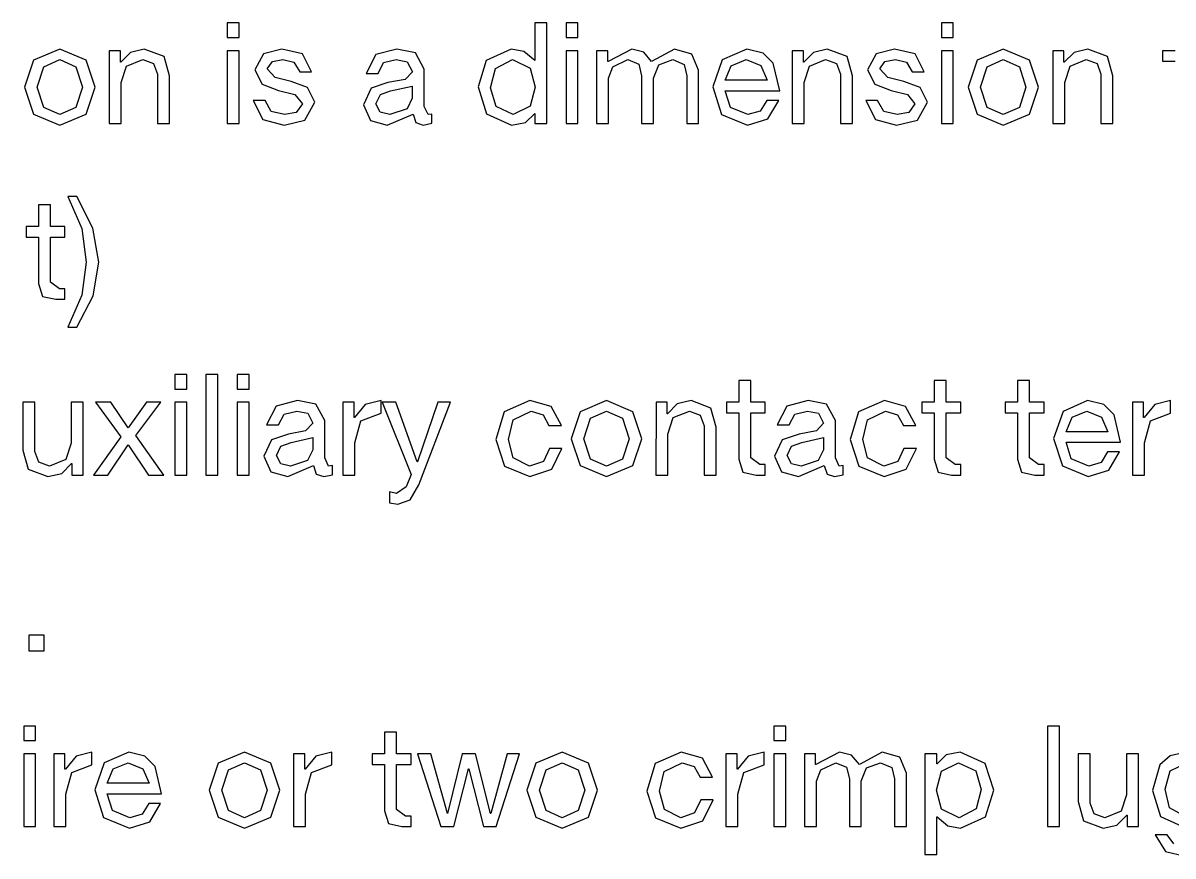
# Model space of a CAD drawing. Extents: x -212 to 220, y 7 to 294.
# Drawn here: x 54.65 to 77.72, y 85.9 to 102.62 of the extents above; entities that cross this region are included whole.
import ezdxf

# ---------------------------------------------------------------- set-up
doc = ezdxf.new("R2010")
doc.units = 0

msp = doc.modelspace()

# ---------------------------------------------------------------- linework, layer by layer
at = {"layer": '1'}
for p, q in [((58.985452, 102.618), (58.745673, 102.618)), ((58.745673, 102.618), (58.745673, 102.324479)), ((58.985452, 102.324479), (58.985452, 102.618)), ((65.15767, 102.618), (64.917891, 102.618)), ((64.917891, 102.618), (64.917891, 101.865593)), ((65.15767, 100.600557), (65.15767, 102.618)), ((65.78192, 102.618), (65.542141, 102.618)), ((65.542141, 102.618), (65.542141, 102.324479)), ((65.78192, 102.324479), (65.78192, 102.618)), ((73.311158, 102.618), (73.071383, 102.618)), ((73.071383, 102.618), (73.071383, 102.324479)), ((73.311158, 102.324479), (73.311158, 102.618)), ((58.745673, 102.324479), (58.985452, 102.324479)), ((65.542141, 102.324479), (65.78192, 102.324479)), ((73.071383, 102.324479), (73.311158, 102.324479)), ((55.388778, 102.092969), (54.86168, 101.871794)), ((55.915877, 101.871794), (55.388778, 102.092969)), ((56.37994, 102.059896), (56.379929, 100.600557)), ((56.603184, 102.059896), (56.37994, 102.059896)), ((56.603184, 101.828386), (56.603184, 102.059896)), ((56.806776, 102.02889), (56.611439, 101.828386)), ((57.082728, 102.092969), (56.806776, 102.02889)), ((57.479086, 101.944141), (57.082728, 102.092969)), ((58.985452, 102.059896), (58.745673, 102.059896)), ((58.745673, 102.059896), (58.745673, 100.600557)), ((58.985452, 100.600557), (58.985452, 102.059896)), ((59.474308, 101.996334), (59.297575, 101.679558)), ((59.843279, 102.092969), (59.474308, 101.996334)), ((60.254102, 101.998918), (59.843279, 102.092969)), ((60.43859, 101.638217), (60.254102, 101.998918)), ((61.724813, 101.985482), (61.531028, 101.605144)), ((62.151142, 102.092969), (61.724813, 101.985482)), ((62.521661, 102.021139), (62.151142, 102.092969)), ((62.696843, 101.691961), (62.521661, 102.021139)), ((64.442475, 102.092969), (63.94225, 101.868177)), ((64.693623, 102.044393), (64.442475, 102.092969)), ((64.913764, 101.865593), (64.693623, 102.044393)), ((65.78192, 102.059896), (65.542141, 102.059896)), ((65.542141, 102.059896), (65.542141, 100.600557)), ((65.78192, 100.600557), (65.78192, 102.059896)), ((66.156072, 102.059896), (66.156057, 100.600557)), ((66.379312, 102.059896), (66.156072, 102.059896)), ((66.379312, 101.844923), (66.379312, 102.059896)), ((66.858853, 102.092969), (66.387567, 101.844923)), ((67.102766, 102.035608), (66.858853, 102.092969)), ((67.259861, 101.844923), (67.102766, 102.035608)), ((67.714616, 102.092969), (67.259861, 101.844923)), ((68.068598, 101.995301), (67.714616, 102.092969)), ((68.202439, 101.67129), (68.068598, 101.995301)), ((69.170854, 102.092969), (68.677344, 101.877479)), ((69.493897, 102.012483), (69.170854, 102.092969)), ((69.699506, 101.808749), (69.493897, 102.012483)), ((70.079336, 102.059896), (70.079322, 100.600557)), ((70.302577, 102.059896), (70.079336, 102.059896)), ((70.302577, 101.828386), (70.302577, 102.059896)), ((70.506169, 102.02889), (70.310832, 101.828386)), ((70.782121, 102.092969), (70.506169, 102.02889)), ((71.178478, 101.944141), (70.782121, 102.092969)), ((71.762936, 101.996334), (71.586202, 101.679558)), ((72.131906, 102.092969), (71.762936, 101.996334)), ((72.542729, 101.998918), (72.131906, 102.092969)), ((72.727217, 101.638217), (72.542729, 101.998918)), ((73.311158, 102.059896), (73.071383, 102.059896)), ((73.071383, 102.059896), (73.071383, 100.600557)), ((73.311158, 100.600557), (73.311158, 102.059896)), ((74.31368, 102.092969), (73.786581, 101.871794)), ((74.840779, 101.871794), (74.31368, 102.092969)), ((75.305879, 102.059896), (75.305865, 100.600557)), ((75.52912, 102.059896), (75.305879, 102.059896)), ((75.52912, 101.828386), (75.52912, 102.059896)), ((75.732712, 102.02889), (75.537375, 101.828386)), ((76.008664, 102.092969), (75.732712, 102.02889)), ((76.405021, 101.944141), (76.008664, 102.092969)), ((77.758424, 102.059896), (77.510376, 102.059896)), ((77.510376, 102.059896), (77.510376, 101.849057)), ((54.86168, 101.871794), (54.681848, 101.328159)), ((54.934027, 101.328159), (55.066835, 101.738469)), ((55.066835, 101.738469), (55.388778, 101.88213)), ((55.388778, 101.88213), (55.710723, 101.738469)), ((55.710723, 101.738469), (55.843532, 101.328159)), ((56.095711, 101.328159), (55.915877, 101.871794)), ((56.611439, 101.828386), (56.603184, 101.828386)), ((56.619708, 101.423244), (56.726162, 101.751905)), ((56.726162, 101.751905), (57.049655, 101.88213)), ((57.049655, 101.88213), (57.268246, 101.802031)), ((57.268246, 101.802031), (57.347311, 101.588608)), ((57.58709, 101.559669), (57.479086, 101.944141)), ((59.549754, 101.696095), (59.650523, 101.844923)), ((59.650523, 101.844923), (59.859814, 101.88213)), ((59.859814, 101.88213), (60.083572, 101.829936)), ((60.083572, 101.829936), (60.198811, 101.638217)), ((61.770803, 101.605144), (61.881396, 101.824252)), ((61.881396, 101.824252), (62.134604, 101.88213)), ((62.134604, 101.88213), (62.355263, 101.839238)), ((62.355263, 101.839238), (62.461198, 101.638217)), ((63.94225, 101.868177), (63.776887, 101.336428)), ((64.125694, 101.705913), (64.467275, 101.88213)), ((64.467275, 101.88213), (64.820741, 101.713665)), ((64.917891, 101.865593), (64.913764, 101.865593)), ((66.387567, 101.844923), (66.379312, 101.844923)), ((66.395833, 101.51006), (66.483166, 101.737953)), ((66.483166, 101.737953), (66.784442, 101.88213)), ((66.784442, 101.88213), (67.00148, 101.790662)), ((67.00148, 101.790662), (67.05729, 101.559669)), ((67.297069, 101.51006), (67.40249, 101.781361)), ((67.40249, 101.781361), (67.681543, 101.88213)), ((67.681543, 101.88213), (67.908918, 101.787562)), ((67.908918, 101.787562), (67.96266, 101.559669)), ((68.677344, 101.877479), (68.48459, 101.336428)), ((68.736773, 101.468719), (68.857182, 101.75914)), ((68.857182, 101.75914), (69.154316, 101.88213)), ((69.154316, 101.88213), (69.450422, 101.76224)), ((69.450422, 101.76224), (69.575994, 101.468719)), ((69.828177, 101.25788), (69.699506, 101.808749)), ((70.310832, 101.828386), (70.302577, 101.828386)), ((70.319101, 101.423244), (70.425555, 101.751905)), ((70.425555, 101.751905), (70.749048, 101.88213)), ((70.749048, 101.88213), (70.967639, 101.802031)), ((70.967639, 101.802031), (71.046704, 101.588608)), ((71.286483, 101.559669), (71.178478, 101.944141)), ((71.838385, 101.696095), (71.939153, 101.844923)), ((71.939153, 101.844923), (72.14844, 101.88213)), ((72.14844, 101.88213), (72.372201, 101.829936)), ((72.372201, 101.829936), (72.487438, 101.638217)), ((73.786581, 101.871794), (73.606747, 101.328159)), ((73.858929, 101.328159), (73.991737, 101.738469)), ((73.991737, 101.738469), (74.31368, 101.88213)), ((74.31368, 101.88213), (74.635622, 101.738469)), ((74.635622, 101.738469), (74.768431, 101.328159)), ((75.020613, 101.328159), (74.840779, 101.871794)), ((75.537375, 101.828386), (75.52912, 101.828386)), ((75.545644, 101.423244), (75.652098, 101.751905)), ((75.652098, 101.751905), (75.975591, 101.88213)), ((75.975591, 101.88213), (76.194182, 101.802031)), ((76.194182, 101.802031), (76.273247, 101.588608)), ((76.513026, 101.559669), (76.405021, 101.944141)), ((77.510376, 101.849057), (77.758424, 101.849057)), ((57.347311, 101.588608), (57.347311, 100.600557)), ((57.58709, 100.600557), (57.58709, 101.559669)), ((59.297575, 101.679558), (59.44692, 101.387587)), ((59.705818, 101.525046), (59.549754, 101.696095)), ((60.029312, 101.443914), (59.705818, 101.525046)), ((60.198811, 101.638217), (60.43859, 101.638217)), ((61.531028, 101.605144), (61.770803, 101.605144)), ((62.461198, 101.638217), (62.314438, 101.484222)), ((62.696843, 100.943688), (62.696843, 101.691961)), ((64.029059, 101.315757), (64.125694, 101.705913)), ((64.820741, 101.713665), (64.92616, 101.328159)), ((66.395833, 100.600557), (66.395833, 101.51006)), ((67.05729, 101.559669), (67.05729, 100.600557)), ((67.297069, 100.600557), (67.297069, 101.51006)), ((67.96266, 101.559669), (67.96266, 100.600557)), ((68.202439, 100.600557), (68.202439, 101.67129)), ((71.046704, 101.588608), (71.046704, 100.600557)), ((71.286483, 100.600557), (71.286483, 101.559669)), ((71.586202, 101.679558), (71.735547, 101.387587)), ((71.994447, 101.525046), (71.838385, 101.696095)), ((72.317939, 101.443914), (71.994447, 101.525046)), ((72.487438, 101.638217), (72.727217, 101.638217)), ((76.273247, 101.588608), (76.273247, 100.600557)), ((76.513026, 100.600557), (76.513026, 101.559669)), ((54.681848, 101.328159), (54.86168, 100.788142)), ((54.681848, 101.328159), (54.681848, 101.328159)), ((55.066835, 100.921467), (54.934027, 101.328159)), ((54.934027, 101.328159), (54.934027, 101.328159)), ((55.843532, 101.328159), (55.710723, 100.921467)), ((55.915877, 100.788142), (56.095711, 101.328159)), ((56.619708, 100.600557), (56.619708, 101.423244)), ((59.44692, 101.387587), (59.772999, 101.266148)), ((60.356941, 101.320408), (60.029312, 101.443914)), ((60.504736, 101.02637), (60.356941, 101.320408)), ((61.630244, 101.306972), (61.477282, 100.97676)), ((61.96924, 101.423244), (61.630244, 101.306972)), ((62.314438, 101.484222), (61.96924, 101.423244)), ((62.022986, 101.253746), (62.457067, 101.352964)), ((62.457067, 101.352964), (62.457067, 101.109052)), ((63.776887, 101.336428), (63.944318, 100.796927)), ((64.138096, 100.944721), (64.029059, 101.315757)), ((64.029059, 101.315757), (64.029059, 101.315757)), ((64.92616, 101.328159), (64.823841, 100.950922)), ((68.48459, 101.336428), (68.663396, 100.784525)), ((69.575994, 101.468719), (68.736773, 101.468719)), ((70.319101, 100.600557), (70.319101, 101.423244)), ((71.735547, 101.387587), (72.061626, 101.266148)), ((72.645568, 101.320408), (72.317939, 101.443914)), ((72.793363, 101.02637), (72.645568, 101.320408)), ((73.606747, 101.328159), (73.786581, 100.788142)), ((73.606747, 101.328159), (73.606747, 101.328159)), ((73.991737, 100.921467), (73.858929, 101.328159)), ((73.858929, 101.328159), (73.858929, 101.328159)), ((74.768431, 101.328159), (74.635622, 100.921467)), ((74.840779, 100.788142), (75.020613, 101.328159)), ((75.545644, 100.600557), (75.545644, 101.423244)), ((59.264502, 101.059443), (59.458292, 100.678588)), ((59.504281, 101.059443), (59.264502, 101.059443)), ((59.629338, 100.838268), (59.504281, 101.059443)), ((59.772999, 101.266148), (60.102692, 101.181399)), ((60.102692, 101.181399), (60.252553, 100.997431)), ((61.729465, 100.993297), (61.817313, 101.180882)), ((61.817313, 101.180882), (62.022986, 101.253746)), ((62.457067, 101.109052), (62.353196, 100.894078)), ((68.841676, 100.923534), (68.736773, 101.25788)), ((68.736773, 101.25788), (69.828177, 101.25788)), ((69.57186, 101.063577), (69.439053, 100.849637)), ((69.807504, 101.063577), (69.57186, 101.063577)), ((69.593047, 100.694608), (69.807504, 101.063577)), ((71.553129, 101.059443), (71.74692, 100.678588)), ((71.792908, 101.059443), (71.553129, 101.059443)), ((71.917965, 100.838268), (71.792908, 101.059443)), ((72.061626, 101.266148), (72.391322, 101.181399)), ((72.391322, 101.181399), (72.541184, 100.997431)), ((55.388778, 100.778323), (55.066835, 100.921467)), ((55.710723, 100.921467), (55.388778, 100.778323)), ((59.897021, 100.778323), (59.629338, 100.838268)), ((60.130597, 100.818114), (59.897021, 100.778323)), ((60.252553, 100.997431), (60.130597, 100.818114)), ((60.304747, 100.666703), (60.504736, 101.02637)), ((61.477282, 100.97676), (61.617842, 100.662052)), ((61.815763, 100.826899), (61.729465, 100.993297)), ((62.010582, 100.778323), (61.815763, 100.826899)), ((62.353196, 100.894078), (62.010582, 100.778323)), ((62.775392, 100.778323), (62.696843, 100.943688)), ((64.479675, 100.778323), (64.138096, 100.944721)), ((64.823841, 100.950922), (64.479675, 100.778323)), ((69.191524, 100.778323), (68.841676, 100.923534)), ((69.439053, 100.849637), (69.191524, 100.778323)), ((72.185648, 100.778323), (71.917965, 100.838268)), ((72.419227, 100.818114), (72.185648, 100.778323)), ((72.541184, 100.997431), (72.419227, 100.818114)), ((72.593376, 100.666703), (72.793363, 101.02637)), ((74.31368, 100.778323), (73.991737, 100.921467)), ((74.635622, 100.921467), (74.31368, 100.778323)), ((54.86168, 100.788142), (55.388778, 100.567484)), ((55.388778, 100.567484), (55.915877, 100.788142)), ((56.379929, 100.600557), (56.619708, 100.600557)), ((57.347311, 100.600557), (57.58709, 100.600557)), ((58.745673, 100.600557), (58.985452, 100.600557)), ((59.458292, 100.678588), (59.884617, 100.567484)), ((59.884617, 100.567484), (60.304747, 100.666703)), ((61.617842, 100.662052), (61.95684, 100.567484)), ((61.95684, 100.567484), (62.473602, 100.790726)), ((62.473602, 100.790726), (62.528379, 100.620194)), ((62.528379, 100.620194), (62.676173, 100.567484)), ((62.676173, 100.567484), (62.849807, 100.604691)), ((62.849807, 100.790726), (62.775392, 100.778323)), ((62.849807, 100.604691), (62.849807, 100.790726)), ((63.944318, 100.796927), (64.44661, 100.567484)), ((64.44661, 100.567484), (64.726696, 100.622778)), ((64.726696, 100.622778), (64.913764, 100.798994)), ((64.913764, 100.798994), (64.917891, 100.798994)), ((64.917891, 100.798994), (64.917891, 100.600557)), ((64.917891, 100.600557), (65.15767, 100.600557)), ((65.542141, 100.600557), (65.78192, 100.600557)), ((66.156057, 100.600557), (66.395833, 100.600557)), ((67.05729, 100.600557), (67.297069, 100.600557)), ((67.96266, 100.600557), (68.202439, 100.600557)), ((68.663396, 100.784525), (69.183255, 100.567484)), ((69.183255, 100.567484), (69.593047, 100.694608)), ((70.079322, 100.600557), (70.319101, 100.600557)), ((71.046704, 100.600557), (71.286483, 100.600557)), ((71.74692, 100.678588), (72.173248, 100.567484)), ((72.173248, 100.567484), (72.593376, 100.666703)), ((73.071383, 100.600557), (73.311158, 100.600557)), ((73.786581, 100.788142), (74.31368, 100.567484)), ((74.31368, 100.567484), (74.840779, 100.788142)), ((75.305865, 100.600557), (75.545644, 100.600557)), ((76.273247, 100.600557), (76.513026, 100.600557)), ((55.197688, 98.970656), (54.95791, 98.970656)), ((54.95791, 98.970656), (54.95791, 98.532441)), ((55.197688, 98.532441), (55.197688, 98.970656)), ((55.730987, 99.13602), (55.544952, 99.13602)), ((55.544952, 99.13602), (55.831756, 98.492133)), ((56.052931, 98.502985), (55.730987, 99.13602)), ((54.95791, 98.532441), (54.709863, 98.532441)), ((54.709863, 98.532441), (54.709863, 98.321601)), ((55.491209, 98.532441), (55.197688, 98.532441)), ((55.491209, 98.321601), (55.491209, 98.532441)), ((54.709863, 98.321601), (54.95791, 98.321601)), ((54.95791, 98.321601), (54.95791, 97.391427)), ((55.197688, 97.416232), (55.197688, 98.321601)), ((55.197688, 98.321601), (55.491209, 98.321601)), ((55.831756, 98.492133), (55.917022, 97.81724)), ((56.173336, 97.81724), (56.052931, 98.502985)), ((55.917022, 97.81724), (55.831756, 97.152166)), ((56.059132, 97.144415), (56.173336, 97.81724)), ((54.95791, 97.391427), (55.038525, 97.131496)), ((55.379588, 97.283941), (55.197688, 97.416232)), ((55.038525, 97.131496), (55.305174, 97.073101)), ((55.491209, 97.283941), (55.379588, 97.283941)), ((55.491209, 97.073101), (55.491209, 97.283941)), ((55.831756, 97.152166), (55.544952, 96.514997)), ((55.730987, 96.514997), (56.059132, 97.144415)), ((55.305174, 97.073101), (55.491209, 97.073101)), ((55.544952, 96.514997), (55.730987, 96.514997)), ((57.932398, 95.563119), (57.69262, 95.563119)), ((57.69262, 95.563119), (57.69262, 95.269598)), ((57.932398, 95.269598), (57.932398, 95.563119)), ((58.558715, 95.563119), (58.318937, 95.563119)), ((58.318937, 95.563119), (58.318937, 93.545676)), ((58.558715, 93.545676), (58.558715, 95.563119)), ((59.186066, 95.563119), (58.946288, 95.563119)), ((58.946288, 95.563119), (58.946288, 95.269598)), ((59.186066, 95.269598), (59.186066, 95.563119)), ((69.246411, 95.44323), (69.006632, 95.44323)), ((69.006632, 95.44323), (69.006632, 95.005015)), ((69.246411, 95.005015), (69.246411, 95.44323)), ((73.166578, 95.44323), (72.926799, 95.44323)), ((72.926799, 95.44323), (72.926799, 95.005015)), ((73.166578, 95.005015), (73.166578, 95.44323)), ((74.839856, 95.44323), (74.600077, 95.44323)), ((74.600077, 95.44323), (74.600077, 95.005015)), ((74.839856, 95.005015), (74.839856, 95.44323)), ((57.69262, 95.269598), (57.932398, 95.269598)), ((58.946288, 95.269598), (59.186066, 95.269598)), ((54.888663, 95.005015), (54.648885, 95.005015)), ((54.648885, 95.005015), (54.648885, 94.045903)), ((54.888663, 94.016964), (54.888663, 95.005015)), ((55.856044, 95.005015), (55.616266, 95.005015)), ((55.616266, 95.005015), (55.616266, 94.182328)), ((55.856044, 93.545676), (55.856044, 95.005015)), ((56.408981, 95.005015), (56.103057, 95.005015)), ((56.103057, 95.005015), (56.611552, 94.314619)), ((56.76038, 94.492386), (56.408981, 95.005015)), ((57.124181, 95.005015), (56.76038, 94.492386)), ((56.909207, 94.33529), (57.413568, 95.005015)), ((57.413568, 95.005015), (57.124181, 95.005015)), ((57.932398, 95.005015), (57.69262, 95.005015)), ((57.69262, 95.005015), (57.69262, 93.545676)), ((57.932398, 93.545676), (57.932398, 95.005015)), ((59.186066, 95.005015), (58.946288, 95.005015)), ((58.946288, 95.005015), (58.946288, 93.545676)), ((59.186066, 93.545676), (59.186066, 95.005015)), ((59.729184, 94.930601), (59.535398, 94.550263)), ((60.155514, 95.038088), (59.729184, 94.930601)), ((59.885764, 94.769371), (60.138977, 94.827249)), ((60.138977, 94.827249), (60.359635, 94.784357)), ((60.526033, 94.966258), (60.155514, 95.038088)), ((60.701216, 94.63708), (60.526033, 94.966258)), ((61.290325, 95.005015), (61.067084, 95.005015)), ((61.067084, 95.005015), (61.067084, 93.545676)), ((61.290325, 94.699091), (61.290325, 95.005015)), ((61.512534, 94.958506), (61.298594, 94.699091)), ((61.831893, 95.038088), (61.512534, 94.958506)), ((61.831893, 94.785907), (61.831893, 95.038088)), ((62.127482, 95.005015), (61.854631, 95.005015)), ((61.854631, 95.005015), (62.433406, 93.553944)), ((62.553294, 93.810259), (62.127482, 95.005015)), ((62.970839, 95.005015), (62.561563, 93.810259)), ((62.586368, 93.351374), (63.22302, 95.005015)), ((63.22302, 95.005015), (62.970839, 95.005015)), ((64.818784, 95.038088), (64.302021, 94.811746)), ((64.481854, 94.653616), (64.839453, 94.827249)), ((65.245114, 94.918199), (64.818784, 95.038088)), ((64.839453, 94.827249), (65.0813, 94.750768)), ((65.451303, 94.537861), (65.245114, 94.918199)), ((65.827507, 94.816913), (65.647673, 94.273278)), ((66.354606, 95.038088), (65.827507, 94.816913)), ((66.03266, 94.683588), (66.354606, 94.827249)), ((66.881703, 94.816913), (66.354606, 95.038088)), ((66.354606, 94.827249), (66.676548, 94.683588)), ((67.061536, 94.273278), (66.881703, 94.816913)), ((67.346805, 95.005015), (67.346791, 93.545676)), ((67.570046, 95.005015), (67.346805, 95.005015)), ((67.570046, 94.773505), (67.570046, 95.005015)), ((67.773637, 94.974009), (67.578301, 94.773505)), ((67.69302, 94.697024), (68.016514, 94.827249)), ((68.049587, 95.038088), (67.773637, 94.974009)), ((68.016514, 94.827249), (68.235105, 94.74715)), ((68.445945, 94.88926), (68.049587, 95.038088)), ((68.553948, 94.504788), (68.445945, 94.88926)), ((69.006632, 95.005015), (68.758587, 95.005015)), ((68.758587, 95.005015), (68.758587, 94.794176)), ((69.539932, 95.005015), (69.246411, 95.005015)), ((69.539932, 94.794176), (69.539932, 95.005015)), ((69.973497, 94.930601), (69.779711, 94.550263)), ((70.399826, 95.038088), (69.973497, 94.930601)), ((70.130069, 94.769371), (70.383291, 94.827249)), ((70.383291, 94.827249), (70.603948, 94.784357)), ((70.770346, 94.966258), (70.399826, 95.038088)), ((70.945529, 94.63708), (70.770346, 94.966258)), ((71.928412, 95.038088), (71.411649, 94.811746)), ((71.591483, 94.653616), (71.949085, 94.827249)), ((72.354742, 94.918199), (71.928412, 95.038088)), ((71.949085, 94.827249), (72.19093, 94.750768)), ((72.560931, 94.537861), (72.354742, 94.918199)), ((72.926799, 95.005015), (72.678751, 95.005015)), ((72.678751, 95.005015), (72.678751, 94.794176)), ((73.460099, 95.005015), (73.166578, 95.005015)), ((73.460099, 94.794176), (73.460099, 95.005015)), ((74.600077, 95.005015), (74.352032, 95.005015)), ((74.352032, 95.005015), (74.352032, 94.794176)), ((75.133377, 95.005015), (74.839856, 95.005015)), ((75.133377, 94.794176), (75.133377, 95.005015)), ((75.512166, 94.822598), (75.319414, 94.281547)), ((76.005674, 95.038088), (75.512166, 94.822598)), ((75.692002, 94.704259), (75.989136, 94.827249)), ((75.989136, 94.827249), (76.285243, 94.707359)), ((76.328717, 94.957602), (76.005674, 95.038088)), ((76.534326, 94.753868), (76.328717, 94.957602)), ((76.905891, 95.005015), (76.905877, 93.545676)), ((77.129132, 95.005015), (76.905891, 95.005015)), ((77.129132, 94.699091), (77.129132, 95.005015)), ((77.351325, 94.958506), (77.137387, 94.699091)), ((77.670687, 95.038088), (77.351325, 94.958506)), ((77.670687, 94.785907), (77.670687, 95.038088)), ((59.775176, 94.550263), (59.885764, 94.769371)), ((60.465571, 94.583336), (60.318811, 94.429341)), ((60.359635, 94.784357), (60.465571, 94.583336)), ((60.701216, 93.888807), (60.701216, 94.63708)), ((61.298594, 94.699091), (61.290325, 94.699091)), ((61.306862, 94.19473), (61.425201, 94.629845)), ((61.425201, 94.629845), (61.831893, 94.785907)), ((64.302021, 94.811746), (64.132524, 94.256742)), ((64.384703, 94.256742), (64.481854, 94.653616)), ((65.0813, 94.750768), (65.199124, 94.537861)), ((65.899852, 94.273278), (66.03266, 94.683588)), ((66.676548, 94.683588), (66.809357, 94.273278)), ((67.578301, 94.773505), (67.570046, 94.773505)), ((67.586567, 94.368363), (67.69302, 94.697024)), ((68.235105, 94.74715), (68.314169, 94.533727)), ((68.758587, 94.794176), (69.006632, 94.794176)), ((69.006632, 94.794176), (69.006632, 93.864002)), ((69.246411, 93.888807), (69.246411, 94.794176)), ((69.246411, 94.794176), (69.539932, 94.794176)), ((70.01949, 94.550263), (70.130069, 94.769371)), ((70.709885, 94.583336), (70.563124, 94.429341)), ((70.603948, 94.784357), (70.709885, 94.583336)), ((70.945529, 93.888807), (70.945529, 94.63708)), ((71.411649, 94.811746), (71.242151, 94.256742)), ((71.49433, 94.256742), (71.591483, 94.653616)), ((72.19093, 94.750768), (72.308751, 94.537861)), ((72.678751, 94.794176), (72.926799, 94.794176)), ((72.926799, 94.794176), (72.926799, 93.864002)), ((73.166578, 93.888807), (73.166578, 94.794176)), ((73.166578, 94.794176), (73.460099, 94.794176)), ((74.352032, 94.794176), (74.600077, 94.794176)), ((74.600077, 94.794176), (74.600077, 93.864002)), ((74.839856, 93.888807), (74.839856, 94.794176)), ((74.839856, 94.794176), (75.133377, 94.794176)), ((75.571593, 94.413838), (75.692002, 94.704259)), ((76.285243, 94.707359), (76.410818, 94.413838)), ((76.662997, 94.202999), (76.534326, 94.753868)), ((77.137387, 94.699091), (77.129132, 94.699091)), ((77.145652, 94.19473), (77.263992, 94.629845)), ((77.263992, 94.629845), (77.670687, 94.785907)), ((59.535398, 94.550263), (59.775176, 94.550263)), ((59.973613, 94.368363), (59.634616, 94.252091)), ((60.318811, 94.429341), (59.973613, 94.368363)), ((65.199124, 94.537861), (65.451303, 94.537861)), ((67.586567, 93.545676), (67.586567, 94.368363)), ((68.314169, 94.533727), (68.314169, 93.545676)), ((68.553948, 93.545676), (68.553948, 94.504788)), ((69.779711, 94.550263), (70.01949, 94.550263)), ((70.217927, 94.368363), (69.87893, 94.252091)), ((70.563124, 94.429341), (70.217927, 94.368363)), ((72.308751, 94.537861), (72.560931, 94.537861)), ((76.410818, 94.413838), (75.571593, 94.413838)), ((55.616266, 94.182328), (55.509296, 93.853667)), ((56.611552, 94.314619), (56.061716, 93.545676)), ((56.351103, 93.545676), (56.76038, 94.149255)), ((56.76038, 94.149255), (57.165522, 93.545676)), ((57.47558, 93.545676), (56.909207, 94.33529)), ((59.634616, 94.252091), (59.481654, 93.921879)), ((59.733835, 93.938416), (59.821685, 94.126001)), ((59.821685, 94.126001), (60.027356, 94.198865)), ((60.027356, 94.198865), (60.461438, 94.298083)), ((60.461438, 94.298083), (60.461438, 94.054171)), ((61.306862, 93.545676), (61.306862, 94.19473)), ((64.132524, 94.256742), (64.306156, 93.721892)), ((64.482888, 93.889323), (64.384703, 94.256742)), ((65.647673, 94.273278), (65.827507, 93.733261)), ((65.647673, 94.273278), (65.647673, 94.273278)), ((66.03266, 93.866586), (65.899852, 94.273278)), ((65.899852, 94.273278), (65.899852, 94.273278)), ((66.809357, 94.273278), (66.676548, 93.866586)), ((66.881703, 93.733261), (67.061536, 94.273278)), ((69.87893, 94.252091), (69.725969, 93.921879)), ((69.978148, 93.938416), (70.065998, 94.126001)), ((70.065998, 94.126001), (70.271669, 94.198865)), ((70.271669, 94.198865), (70.70575, 94.298083)), ((70.70575, 94.298083), (70.70575, 94.054171)), ((71.242151, 94.256742), (71.415784, 93.721892)), ((71.592516, 93.889323), (71.49433, 94.256742)), ((75.319414, 94.281547), (75.498206, 93.729644)), ((75.676496, 93.868653), (75.571593, 94.202999)), ((75.571593, 94.202999), (76.662997, 94.202999)), ((77.145652, 93.545676), (77.145652, 94.19473)), ((54.648885, 94.045903), (54.754822, 93.661431)), ((54.967211, 93.803541), (54.888663, 94.016964)), ((59.481654, 93.921879), (59.622214, 93.607171)), ((59.820134, 93.772018), (59.733835, 93.938416)), ((60.461438, 94.054171), (60.357568, 93.839197)), ((65.211524, 94.078975), (65.086988, 93.819044)), ((65.459572, 94.078975), (65.211524, 94.078975)), ((65.254932, 93.662464), (65.459572, 94.078975)), ((69.725969, 93.921879), (69.866527, 93.607171)), ((70.064448, 93.772018), (69.978148, 93.938416)), ((70.70575, 94.054171), (70.601881, 93.839197)), ((72.321152, 94.078975), (72.196616, 93.819044)), ((72.5692, 94.078975), (72.321152, 94.078975)), ((72.36456, 93.662464), (72.5692, 94.078975)), ((76.406683, 94.008696), (76.273874, 93.794756)), ((76.642328, 94.008696), (76.406683, 94.008696)), ((76.42787, 93.639727), (76.642328, 94.008696)), ((54.754822, 93.661431), (55.149112, 93.512603)), ((55.182185, 93.723442), (54.967211, 93.803541)), ((55.509296, 93.853667), (55.182185, 93.723442)), ((55.42713, 93.576682), (55.624534, 93.777186)), ((55.624534, 93.777186), (55.628668, 93.777186)), ((55.628668, 93.777186), (55.628668, 93.545676)), ((60.014954, 93.723442), (59.820134, 93.772018)), ((59.961211, 93.512603), (60.477974, 93.735845)), ((60.357568, 93.839197), (60.014954, 93.723442)), ((60.477974, 93.735845), (60.532751, 93.565313)), ((60.779763, 93.723442), (60.701216, 93.888807)), ((60.854177, 93.735845), (60.779763, 93.723442)), ((60.854177, 93.54981), (60.854177, 93.735845)), ((62.561563, 93.810259), (62.553294, 93.810259)), ((64.306156, 93.721892), (64.81465, 93.512603)), ((64.810515, 93.723442), (64.482888, 93.889323)), ((65.086988, 93.819044), (64.810515, 93.723442)), ((64.81465, 93.512603), (65.254932, 93.662464)), ((65.827507, 93.733261), (66.354606, 93.512603)), ((66.354606, 93.723442), (66.03266, 93.866586)), ((66.676548, 93.866586), (66.354606, 93.723442)), ((66.354606, 93.512603), (66.881703, 93.733261)), ((69.006632, 93.864002), (69.087247, 93.60407)), ((69.428313, 93.756515), (69.246411, 93.888807)), ((69.539932, 93.756515), (69.428313, 93.756515)), ((69.539932, 93.545676), (69.539932, 93.756515)), ((70.259269, 93.723442), (70.064448, 93.772018)), ((70.205523, 93.512603), (70.722289, 93.735845)), ((70.601881, 93.839197), (70.259269, 93.723442)), ((70.722289, 93.735845), (70.777064, 93.565313)), ((71.024075, 93.723442), (70.945529, 93.888807)), ((71.09849, 93.735845), (71.024075, 93.723442)), ((71.09849, 93.54981), (71.09849, 93.735845)), ((71.415784, 93.721892), (71.924277, 93.512603)), ((71.920143, 93.723442), (71.592516, 93.889323)), ((72.196616, 93.819044), (71.920143, 93.723442)), ((71.924277, 93.512603), (72.36456, 93.662464)), ((72.926799, 93.864002), (73.007414, 93.60407)), ((73.348477, 93.756515), (73.166578, 93.888807)), ((73.460099, 93.756515), (73.348477, 93.756515)), ((73.460099, 93.545676), (73.460099, 93.756515)), ((74.600077, 93.864002), (74.680692, 93.60407)), ((75.021758, 93.756515), (74.839856, 93.888807)), ((75.133377, 93.756515), (75.021758, 93.756515)), ((75.133377, 93.545676), (75.133377, 93.756515)), ((75.498206, 93.729644), (76.018075, 93.512603)), ((76.026344, 93.723442), (75.676496, 93.868653)), ((76.273874, 93.794756), (76.026344, 93.723442)), ((55.149112, 93.512603), (55.42713, 93.576682)), ((55.628668, 93.545676), (55.856044, 93.545676)), ((56.061716, 93.545676), (56.351103, 93.545676)), ((57.165522, 93.545676), (57.47558, 93.545676)), ((57.69262, 93.545676), (57.932398, 93.545676)), ((58.318937, 93.545676), (58.558715, 93.545676)), ((58.946288, 93.545676), (59.186066, 93.545676)), ((59.622214, 93.607171), (59.961211, 93.512603)), ((60.532751, 93.565313), (60.680545, 93.512603)), ((60.680545, 93.512603), (60.854177, 93.54981)), ((61.067084, 93.545676), (61.306862, 93.545676)), ((62.433406, 93.553944), (62.338321, 93.305898)), ((67.346791, 93.545676), (67.586567, 93.545676)), ((68.314169, 93.545676), (68.553948, 93.545676)), ((69.087247, 93.60407), (69.353898, 93.545676)), ((69.353898, 93.545676), (69.539932, 93.545676)), ((69.866527, 93.607171), (70.205523, 93.512603)), ((70.777064, 93.565313), (70.924857, 93.512603)), ((70.924857, 93.512603), (71.09849, 93.54981)), ((73.007414, 93.60407), (73.274062, 93.545676)), ((73.274062, 93.545676), (73.460099, 93.545676)), ((74.680692, 93.60407), (74.947343, 93.545676)), ((74.947343, 93.545676), (75.133377, 93.545676)), ((76.018075, 93.512603), (76.42787, 93.639727)), ((76.905877, 93.545676), (77.145652, 93.545676)), ((62.139884, 93.173606), (61.999325, 93.206679)), ((61.999325, 93.206679), (61.999325, 92.987572)), ((62.338321, 93.305898), (62.139884, 93.173606)), ((62.415836, 93.050101), (62.586368, 93.351374)), ((61.999325, 92.987572), (62.164689, 92.962768)), ((62.164689, 92.962768), (62.415836, 93.050101)), ((55.076765, 90.331409), (54.762573, 90.331409)), ((54.762573, 90.331409), (54.762573, 90.017217)), ((55.076765, 90.017217), (55.076765, 90.331409)), ((54.762573, 90.017217), (55.076765, 90.017217)), ((54.902099, 88.507235), (54.662321, 88.507235)), ((54.662321, 88.507235), (54.662321, 88.213713)), ((54.902099, 88.213713), (54.902099, 88.507235)), ((62.139884, 88.387346), (61.900106, 88.387346)), ((61.900106, 88.387346), (61.900106, 87.949131)), ((62.139884, 87.949131), (62.139884, 88.387346)), ((69.94921, 88.507235), (69.709431, 88.507235)), ((69.709431, 88.507235), (69.709431, 88.213713)), ((69.94921, 88.213713), (69.94921, 88.507235)), ((75.441369, 88.507235), (75.20159, 88.507235)), ((75.20159, 88.507235), (75.20159, 86.489791)), ((75.441369, 86.489791), (75.441369, 88.507235)), ((54.662321, 88.213713), (54.902099, 88.213713)), ((69.709431, 88.213713), (69.94921, 88.213713)), ((54.902099, 87.949131), (54.662321, 87.949131)), ((54.662321, 87.949131), (54.662321, 86.489791)), ((54.902099, 86.489791), (54.902099, 87.949131)), ((55.491208, 87.949131), (55.267966, 87.949131)), ((55.267966, 87.949131), (55.267967, 86.489791)), ((55.491208, 87.643207), (55.491208, 87.949131)), ((55.713417, 87.902622), (55.499477, 87.643207)), ((56.032777, 87.982203), (55.713417, 87.902622)), ((56.032777, 87.730023), (56.032777, 87.982203)), ((56.772782, 87.982203), (56.279273, 87.766713)), ((57.095823, 87.901718), (56.772782, 87.982203)), ((57.30143, 87.697984), (57.095823, 87.901718)), ((59.093048, 87.982203), (58.56595, 87.761029)), ((59.620147, 87.761029), (59.093048, 87.982203)), ((60.300206, 87.949131), (60.076965, 87.949131)), ((60.076965, 87.949131), (60.076966, 86.489791)), ((60.300206, 87.643207), (60.300206, 87.949131)), ((60.522416, 87.902622), (60.308476, 87.643207)), ((60.841775, 87.982203), (60.522416, 87.902622)), ((60.841775, 87.730023), (60.841775, 87.982203)), ((61.900106, 87.949131), (61.65206, 87.949131)), ((61.65206, 87.949131), (61.65206, 87.738291)), ((62.433406, 87.949131), (62.139884, 87.949131)), ((62.433406, 87.738291), (62.433406, 87.949131)), ((62.830293, 87.949131), (62.565711, 87.949131)), ((62.565711, 87.949131), (63.032865, 86.489791)), ((63.161022, 86.754374), (62.830293, 87.949131)), ((63.458678, 87.949131), (63.165156, 86.754374)), ((63.723261, 87.949131), (63.458678, 87.949131)), ((64.02505, 86.754374), (63.723261, 87.949131)), ((64.359899, 87.949131), (64.033305, 86.754374)), ((64.140807, 86.489791), (64.607944, 87.949131)), ((64.607944, 87.949131), (64.359899, 87.949131)), ((65.465774, 87.982203), (64.938675, 87.761029)), ((65.992871, 87.761029), (65.465774, 87.982203)), ((67.850116, 87.982203), (67.333353, 87.755861)), ((68.276446, 87.862314), (67.850116, 87.982203)), ((68.749295, 87.949131), (68.749284, 86.489791)), ((68.972539, 87.949131), (68.749295, 87.949131)), ((68.972539, 87.643207), (68.972539, 87.949131)), ((69.194736, 87.902622), (68.980794, 87.643207)), ((69.514094, 87.982203), (69.194736, 87.902622)), ((69.514094, 87.730023), (69.514094, 87.982203)), ((69.94921, 87.949131), (69.709431, 87.949131)), ((69.709431, 87.949131), (69.709431, 86.489791)), ((69.94921, 86.489791), (69.94921, 87.949131)), ((70.324395, 87.949131), (70.324381, 86.489791)), ((70.547636, 87.949131), (70.324395, 87.949131)), ((70.547636, 87.734157), (70.547636, 87.949131)), ((71.027176, 87.982203), (70.555891, 87.734157)), ((71.271089, 87.924843), (71.027176, 87.982203)), ((71.428185, 87.734157), (71.271089, 87.924843)), ((71.882939, 87.982203), (71.428185, 87.734157)), ((72.236921, 87.884535), (71.882939, 87.982203)), ((72.979508, 87.949131), (72.739732, 87.949131)), ((72.739732, 87.949131), (72.739732, 85.931687)), ((72.979508, 87.750693), (72.979508, 87.949131)), ((73.170704, 87.92691), (72.983635, 87.750693)), ((73.450789, 87.982203), (73.170704, 87.92691)), ((73.953084, 87.753277), (73.450789, 87.982203)), ((76.055282, 87.949131), (75.815507, 87.949131)), ((75.815507, 87.949131), (75.815507, 86.990018)), ((76.055282, 86.961079), (76.055282, 87.949131)), ((77.022664, 87.949131), (76.782885, 87.949131)), ((76.782885, 87.949131), (76.782885, 87.126444)), ((77.022656, 86.489791), (77.022664, 87.949131)), ((77.662682, 87.910309), (77.454685, 87.726406)), ((77.980749, 87.982203), (77.662682, 87.910309)), ((55.626084, 87.57396), (56.032777, 87.730023)), ((56.279273, 87.766713), (56.086521, 87.225662)), ((56.459106, 87.648374), (56.756245, 87.771364)), ((56.756245, 87.771364), (57.052351, 87.651475)), ((57.430105, 87.147114), (57.30143, 87.697984)), ((58.56595, 87.761029), (58.386116, 87.217394)), ((58.771105, 87.627704), (59.093048, 87.771364)), ((59.093048, 87.771364), (59.414992, 87.627704)), ((59.799981, 87.217394), (59.620147, 87.761029)), ((60.435082, 87.57396), (60.841775, 87.730023)), ((61.65206, 87.738291), (61.900106, 87.738291)), ((61.900106, 87.738291), (61.900106, 86.808117)), ((62.139884, 86.832922), (62.139884, 87.738291)), ((62.139884, 87.738291), (62.433406, 87.738291)), ((64.938675, 87.761029), (64.75884, 87.217394)), ((65.143828, 87.627704), (65.465774, 87.771364)), ((65.465774, 87.771364), (65.787716, 87.627704)), ((66.172704, 87.217394), (65.992871, 87.761029)), ((67.333353, 87.755861), (67.163855, 87.200857)), ((67.513188, 87.597732), (67.870789, 87.771364)), ((67.870789, 87.771364), (68.112634, 87.694883)), ((68.112634, 87.694883), (68.230455, 87.481977)), ((68.482634, 87.481977), (68.276446, 87.862314)), ((69.107402, 87.57396), (69.514094, 87.730023)), ((70.555891, 87.734157), (70.547636, 87.734157)), ((70.65149, 87.627187), (70.952765, 87.771364)), ((70.952765, 87.771364), (71.169803, 87.679897)), ((71.169803, 87.679897), (71.225613, 87.448904)), ((71.465392, 87.399294), (71.570813, 87.670595)), ((71.570813, 87.670595), (71.849866, 87.771364)), ((71.849866, 87.771364), (72.077241, 87.676796)), ((72.077241, 87.676796), (72.130984, 87.448904)), ((72.370763, 87.560525), (72.236921, 87.884535)), ((72.983635, 87.750693), (72.979508, 87.750693)), ((73.073561, 87.598765), (73.417724, 87.771364)), ((73.417724, 87.771364), (73.759304, 87.604966)), ((74.120515, 87.217394), (73.953084, 87.753277)), ((77.454685, 87.726406), (77.306892, 87.21326)), ((77.659833, 87.610651), (77.993146, 87.771364)), ((55.499477, 87.643207), (55.491208, 87.643207)), ((55.507746, 87.138846), (55.626084, 87.57396)), ((56.338701, 87.357954), (56.459106, 87.648374)), ((57.052351, 87.651475), (57.177924, 87.357954)), ((58.638297, 87.217394), (58.771105, 87.627704)), ((59.414992, 87.627704), (59.5478, 87.217394)), ((60.308476, 87.643207), (60.300206, 87.643207)), ((60.316744, 87.138846), (60.435082, 87.57396)), ((63.293313, 86.489791), (63.586835, 87.651475)), ((63.586835, 87.651475), (63.59097, 87.651475)), ((63.59097, 87.651475), (63.888624, 86.489791)), ((65.011019, 87.217394), (65.143828, 87.627704)), ((65.787716, 87.627704), (65.920524, 87.217394)), ((67.416038, 87.200857), (67.513188, 87.597732)), ((68.230455, 87.481977), (68.482634, 87.481977)), ((68.980794, 87.643207), (68.972539, 87.643207)), ((68.989063, 87.138846), (69.107402, 87.57396)), ((70.564156, 87.399294), (70.65149, 87.627187)), ((71.225613, 87.448904), (71.225613, 86.489791)), ((72.130984, 87.448904), (72.130984, 86.489791)), ((72.370763, 86.489791), (72.370763, 87.560525)), ((72.971242, 87.221528), (73.073561, 87.598765)), ((73.759304, 87.604966), (73.86834, 87.23393)), ((77.559065, 87.242199), (77.659833, 87.610651)), ((56.086521, 87.225662), (56.265321, 86.673759)), ((57.177924, 87.357954), (56.338701, 87.357954)), ((58.386116, 87.217394), (58.56595, 86.677376)), ((58.386116, 87.217394), (58.386116, 87.217394)), ((58.771105, 86.810701), (58.638297, 87.217394)), ((58.638297, 87.217394), (58.638297, 87.217394)), ((59.5478, 87.217394), (59.414992, 86.810701)), ((59.620147, 86.677376), (59.799981, 87.217394)), ((64.75884, 87.217394), (64.938675, 86.677376)), ((64.75884, 87.217394), (64.75884, 87.217394)), ((65.143828, 86.810701), (65.011019, 87.217394)), ((65.011019, 87.217394), (65.011019, 87.217394)), ((65.920524, 87.217394), (65.787716, 86.810701)), ((65.992871, 86.677376), (66.172704, 87.217394)), ((67.163855, 87.200857), (67.337488, 86.666008)), ((67.514222, 86.833439), (67.416038, 87.200857)), ((70.564156, 86.489791), (70.564156, 87.399294)), ((71.465392, 86.489791), (71.465392, 87.399294)), ((73.076661, 86.836023), (72.971242, 87.221528)), ((73.86834, 87.23393), (73.771706, 86.843774)), ((73.86834, 87.23393), (73.86834, 87.23393)), ((73.95515, 86.682027), (74.120515, 87.217394)), ((77.306892, 87.21326), (77.468638, 86.69443)), ((77.646397, 86.863928), (77.559065, 87.242199)), ((55.507746, 86.489791), (55.507746, 87.138846)), ((56.443604, 86.812768), (56.338701, 87.147114)), ((56.338701, 87.147114), (57.430105, 87.147114)), ((60.316744, 86.489791), (60.316744, 87.138846)), ((68.242859, 87.023091), (68.118323, 86.763159)), ((68.490903, 87.023091), (68.242859, 87.023091)), ((68.286265, 86.60658), (68.490903, 87.023091)), ((68.989063, 86.489791), (68.989063, 87.138846)), ((75.815507, 86.990018), (75.921442, 86.605546)), ((76.782885, 87.126444), (76.675916, 86.797782)), ((56.793452, 86.667558), (56.443604, 86.812768)), ((57.17379, 86.952811), (57.040982, 86.738871)), ((57.409434, 86.952811), (57.17379, 86.952811)), ((57.194978, 86.583842), (57.409434, 86.952811)), ((59.093048, 86.667558), (58.771105, 86.810701)), ((59.414992, 86.810701), (59.093048, 86.667558)), ((61.900106, 86.808117), (61.980721, 86.548185)), ((62.321785, 86.700631), (62.139884, 86.832922)), ((63.165156, 86.754374), (63.161022, 86.754374)), ((64.033305, 86.754374), (64.02505, 86.754374)), ((65.465774, 86.667558), (65.143828, 86.810701)), ((65.787716, 86.810701), (65.465774, 86.667558)), ((67.84185, 86.667558), (67.514222, 86.833439)), ((68.118323, 86.763159), (67.84185, 86.667558)), ((73.430127, 86.667558), (73.076661, 86.836023)), ((73.771706, 86.843774), (73.430127, 86.667558)), ((76.13383, 86.747656), (76.055282, 86.961079)), ((76.348803, 86.667558), (76.13383, 86.747656)), ((76.675916, 86.797782), (76.348803, 86.667558)), ((77.972473, 86.684094), (77.646397, 86.863928)), ((56.265321, 86.673759), (56.785184, 86.456718)), ((56.785184, 86.456718), (57.194978, 86.583842)), ((57.040982, 86.738871), (56.793452, 86.667558)), ((58.56595, 86.677376), (59.093048, 86.456718)), ((59.093048, 86.456718), (59.620147, 86.677376)), ((61.980721, 86.548185), (62.247371, 86.489791)), ((62.433406, 86.700631), (62.321785, 86.700631)), ((62.433406, 86.489791), (62.433406, 86.700631)), ((64.938675, 86.677376), (65.465774, 86.456718)), ((65.465774, 86.456718), (65.992871, 86.677376)), ((67.337488, 86.666008), (67.845985, 86.456718)), ((67.845985, 86.456718), (68.286265, 86.60658)), ((72.979508, 85.931687), (72.979508, 86.684094)), ((72.979508, 86.684094), (72.983635, 86.684094)), ((72.983635, 86.684094), (73.203776, 86.505294)), ((73.454924, 86.456718), (73.95515, 86.682027)), ((75.921442, 86.605546), (76.31573, 86.456718)), ((76.31573, 86.456718), (76.59375, 86.520797)), ((76.59375, 86.520797), (76.791154, 86.721301)), ((76.791154, 86.721301), (76.795281, 86.721301)), ((76.795281, 86.721301), (76.795281, 86.489791)), ((77.468638, 86.69443), (77.955946, 86.473255)), ((54.662321, 86.489791), (54.902099, 86.489791)), ((55.267967, 86.489791), (55.507746, 86.489791)), ((60.076966, 86.489791), (60.316744, 86.489791)), ((62.247371, 86.489791), (62.433406, 86.489791)), ((63.032865, 86.489791), (63.293313, 86.489791)), ((63.888624, 86.489791), (64.140807, 86.489791)), ((68.749284, 86.489791), (68.989063, 86.489791)), ((69.709431, 86.489791), (69.94921, 86.489791)), ((70.324381, 86.489791), (70.564156, 86.489791)), ((71.225613, 86.489791), (71.465392, 86.489791)), ((72.130984, 86.489791), (72.370763, 86.489791)), ((73.203776, 86.505294), (73.454924, 86.456718)), ((75.20159, 86.489791), (75.441369, 86.489791)), ((76.795281, 86.489791), (77.022656, 86.489791)), ((77.600399, 86.324427), (77.36062, 86.324427)), ((77.36062, 86.324427), (77.566296, 85.992148)), ((77.736307, 86.141493), (77.600399, 86.324427)), ((72.739732, 85.931687), (72.979508, 85.931687)), ((77.566296, 85.992148), (77.964201, 85.898614))]:
    msp.add_line(p, q, dxfattribs=at)

doc.saveas('drawing.dxf')
